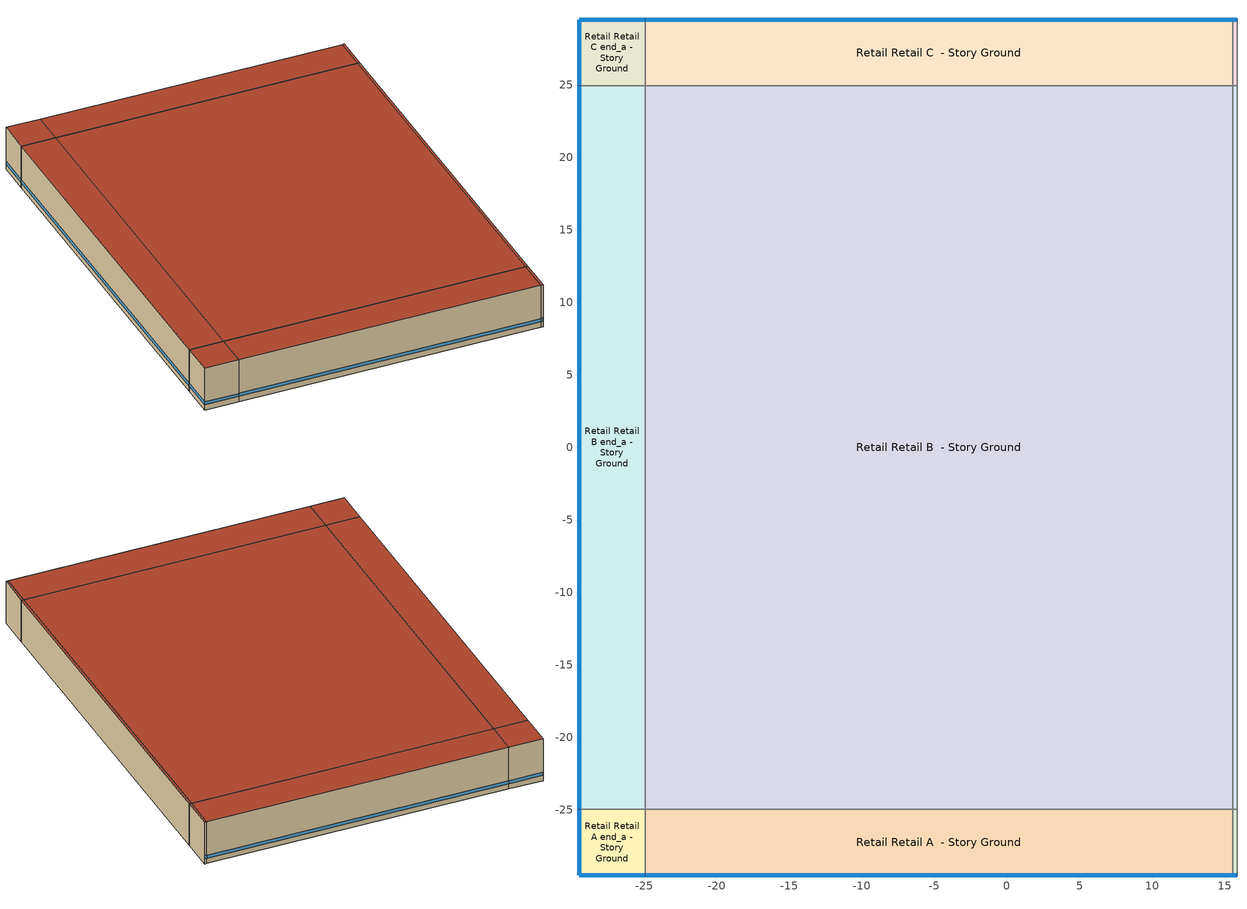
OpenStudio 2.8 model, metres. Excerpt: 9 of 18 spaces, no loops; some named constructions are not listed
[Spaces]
Retail Retail A end_a - Story Ground
 floor ground (ext-slab): -29.51,-29.51 -29.51,-24.94 -24.94,-24.94 -24.94,-29.51 z0
 wall outside (Typical Insulated Exterior Mass Wall R-6.41): -29.51,-24.94 -29.51,-29.51 -24.94,-29.51 z0:6.1
 wall to Retail Retail B end_a - Story Ground: -24.94,-24.94 -29.51,-24.94 z0:6.1
 wall to Retail Retail A  - Story Ground: -24.94,-29.51 -24.94,-24.94 z0:6.1
 window (U 0.62 SHGC 0.41 Simple Glazing Window U-0.62 SHGC 0.41): -29.51,-24.97 -29.51,-29.49 / -29.49,-29.51 -24.97,-29.51 z0.76:1.19
 roof outside (Typical IEAD Roof R-13.89): -24.94,-29.51 -24.94,-24.94 -29.51,-24.94 -29.51,-29.51 z6.1
Retail Retail B end_a - Story Ground
 floor ground (ext-slab): -29.51,-24.94 -29.51,24.94 -24.94,24.94 -24.94,-24.94 z0
 wall outside (Typical Insulated Exterior Mass Wall R-6.41): -29.51,24.94 -29.51,-24.94 z0:6.1
 wall to Retail Retail C end_a - Story Ground: -24.94,24.94 -29.51,24.94 z0:6.1
 wall to Retail Retail B  - Story Ground: -24.94,-24.94 -24.94,24.94 z0:6.1
 window (U 0.62 SHGC 0.41 Simple Glazing Window U-0.62 SHGC 0.41): -29.51,24.91 -29.51,-24.91 z0.76:1.19
 roof outside (Typical IEAD Roof R-13.89): -24.94,-24.94 -24.94,24.94 -29.51,24.94 -29.51,-24.94 z6.1
Retail Retail C end_a - Story Ground
 floor ground (ext-slab): -29.51,24.94 -29.51,29.51 -24.94,29.51 -24.94,24.94 z0
 wall outside (Typical Insulated Exterior Mass Wall R-6.41): -24.94,29.51 -29.51,29.51 -29.51,24.94 z0:6.1
 wall to Retail Retail C  - Story Ground: -24.94,24.94 -24.94,29.51 z0:6.1
 window (U 0.62 SHGC 0.41 Simple Glazing Window U-0.62 SHGC 0.41): -29.51,29.49 -29.51,24.97 / -24.97,29.51 -29.49,29.51 z0.76:1.19
 roof outside (Typical IEAD Roof R-13.89): -24.94,24.94 -24.94,29.51 -29.51,29.51 -29.51,24.94 z6.1
Retail Retail A  - Story Ground
 floor ground (ext-slab): -24.94,-29.51 -24.94,-24.94 15.55,-24.94 15.55,-29.51 z0
 wall outside (Typical Insulated Exterior Mass Wall R-6.41): -24.94,-29.51 15.55,-29.51 z0:6.1
 wall to Retail Retail B  - Story Ground: 15.55,-24.94 -24.94,-24.94 z0:6.1
 wall to Retail Entry A  - Story Ground: 15.55,-29.51 15.55,-24.94 z0:6.1
 window (U 0.62 SHGC 0.41 Simple Glazing Window U-0.62 SHGC 0.41): -24.91,-29.51 15.53,-29.51 z0.76:1.19
 roof outside (Typical IEAD Roof R-13.89): 15.55,-29.51 15.55,-24.94 -24.94,-24.94 -24.94,-29.51 z6.1
Retail Retail B  - Story Ground
 floor ground (ext-slab): -24.94,-24.94 -24.94,24.94 15.55,24.94 15.55,-24.94 z0
 wall to Retail Retail C  - Story Ground: 15.55,24.94 -24.94,24.94 z0:6.1
 wall to Retail Entry B  - Story Ground: 15.55,-24.94 15.55,24.94 z0:6.1
 roof outside (Typical IEAD Roof R-13.89): 15.55,-24.94 15.55,24.94 -24.94,24.94 -24.94,-24.94 z6.1
Retail Retail C  - Story Ground
 floor ground (ext-slab): -24.94,24.94 -24.94,29.51 15.55,29.51 15.55,24.94 z0
 wall outside (Typical Insulated Exterior Mass Wall R-6.41): 15.55,29.51 -24.94,29.51 z0:6.1
 wall to Retail Entry C  - Story Ground: 15.55,24.94 15.55,29.51 z0:6.1
 window (U 0.62 SHGC 0.41 Simple Glazing Window U-0.62 SHGC 0.41): 15.53,29.51 -24.91,29.51 z0.76:1.19
 roof outside (Typical IEAD Roof R-13.89): 15.55,24.94 15.55,29.51 -24.94,29.51 -24.94,24.94 z6.1
Retail Entry A  - Story Ground
 floor ground (ext-slab): 15.55,-29.51 15.55,-24.94 15.86,-24.94 15.86,-29.51 z0
 wall outside (Typical Insulated Exterior Mass Wall R-6.41): 15.55,-29.51 15.86,-29.51 z0:6.1
 wall to Retail Entry B  - Story Ground: 15.86,-24.94 15.55,-24.94 z0:6.1
 wall to Retail Point_of_Sale A  - Story Ground: 15.86,-29.51 15.86,-24.94 z0:6.1
 window (U 0.62 SHGC 0.41 Simple Glazing Window U-0.62 SHGC 0.41): 15.58,-29.51 15.83,-29.51 z0.76:1.27
 roof outside (Typical IEAD Roof R-13.89): 15.86,-29.51 15.86,-24.94 15.55,-24.94 15.55,-29.51 z6.1
Retail Entry B  - Story Ground
 floor ground (ext-slab): 15.55,-24.94 15.55,24.94 15.86,24.94 15.86,-24.94 z0
 wall to Retail Entry C  - Story Ground: 15.86,24.94 15.55,24.94 z0:6.1
 wall to Retail Point_of_Sale B  - Story Ground: 15.86,-24.94 15.86,24.94 z0:6.1
 roof outside (Typical IEAD Roof R-13.89): 15.86,-24.94 15.86,24.94 15.55,24.94 15.55,-24.94 z6.1
Retail Entry C  - Story Ground
 floor ground (ext-slab): 15.55,24.94 15.55,29.51 15.86,29.51 15.86,24.94 z0
 wall outside (Typical Insulated Exterior Mass Wall R-6.41): 15.86,29.51 15.55,29.51 z0:6.1
 wall to Retail Point_of_Sale C  - Story Ground: 15.86,24.94 15.86,29.51 z0:6.1
 window (U 0.62 SHGC 0.41 Simple Glazing Window U-0.62 SHGC 0.41): 15.83,29.51 15.58,29.51 z0.76:1.27
 roof outside (Typical IEAD Roof R-13.89): 15.86,24.94 15.86,29.51 15.55,29.51 15.55,24.94 z6.1
[SizingPeriod:DesignDay] Barometric Pressure {Pa}=99051; Sky Clearness=0; Rain Indicator=0; Snow Indicator=0; Day of Month=21; Daylight Saving Time Indicator=0; Humidity Indicating Type=Wetbulb; Dry-Bulb Temperature Range Modifier Type=DefaultMultipliers
Name | Maximum Dry-Bulb Temperature {C} | Daily Dry-Bulb Temperature Range {deltaC} | Humidity Indicating Conditions at Maximum Dry-Bulb | Wind Speed {m/s} | Wind Direction {deg} | Month | Day Type | Solar Model Indicator | ASHRAE Taub | ASHRAE Taud
Detroit City Ann Htg 99% Condns DB 1 | -12.5 | 0 | -12.5 | 4.2 | 310 | 1 | WinterDesignDay | ASHRAEClearSky
Detroit City Ann Htg 99.6% Condns DB 1 | -14.9 | 0 | -14.9 | 4.2 | 310 | 1 | WinterDesignDay | ASHRAEClearSky
Detroit City Ann Htg Wind 99% Condns WS=>MCDB 1 | 0 | 0 | 0 | 9.3 | 310 | 1 | WinterDesignDay | ASHRAEClearSky
Detroit City April .4% Condns DB=>MCWB 1 | 27.8 | 10 | 17.6 | 5 | 240 | 4 | SummerDesignDay | ASHRAETau | 0.371 | 2.305
Detroit City April .4% Condns WB=>MCDB 1 | 25.4 | 10 | 19 | 5 | 240 | 4 | SummerDesignDay | ASHRAETau | 0.371 | 2.305
Detroit City August .4% Condns DB=>MCWB 1 | 33.8 | 9.1 | 24.6 | 5 | 240 | 8 | SummerDesignDay | ASHRAETau | 0.414 | 2.242
Detroit City August .4% Condns WB=>MCDB 1 | 32 | 9.1 | 26.2 | 5 | 240 | 8 | SummerDesignDay | ASHRAETau | 0.414 | 2.242
Detroit City December .4% Condns DB=>MCWB 1 | 15.1 | 5.8 | 12.5 | 5 | 240 | 12 | SummerDesignDay | ASHRAETau | 0.29 | 2.563
Detroit City December .4% Condns WB=>MCDB 1 | 14.4 | 5.8 | 12.8 | 5 | 240 | 12 | SummerDesignDay | ASHRAETau | 0.29 | 2.563
Detroit City February .4% Condns DB=>MCWB 1 | 13.9 | 7 | 9.8 | 5 | 240 | 2 | SummerDesignDay | ASHRAETau | 0.313 | 2.385
Detroit City February .4% Condns WB=>MCDB 1 | 12.8 | 7 | 11.1 | 5 | 240 | 2 | SummerDesignDay | ASHRAETau | 0.313 | 2.385
Detroit City January .4% Condns DB=>MCWB 1 | 13.8 | 6.4 | 11.1 | 5 | 240 | 1 | SummerDesignDay | ASHRAETau | 0.295 | 2.438
Detroit City January .4% Condns WB=>MCDB 1 | 13.1 | 6.4 | 12 | 5 | 240 | 1 | SummerDesignDay | ASHRAETau | 0.295 | 2.438
Detroit City July .4% Condns DB=>MCWB 1 | 35.1 | 9.7 | 24.4 | 5 | 240 | 7 | SummerDesignDay | ASHRAETau | 0.406 | 2.227
Detroit City July .4% Condns WB=>MCDB 1 | 32.9 | 9.7 | 26.3 | 5 | 240 | 7 | SummerDesignDay | ASHRAETau | 0.406 | 2.227
Detroit City June .4% Condns DB=>MCWB 1 | 33.8 | 10.1 | 23 | 5 | 240 | 6 | SummerDesignDay | ASHRAETau | 0.398 | 2.221
Detroit City June .4% Condns WB=>MCDB 1 | 31.8 | 10.1 | 24.5 | 5 | 240 | 6 | SummerDesignDay | ASHRAETau | 0.398 | 2.221
Detroit City March .4% Condns DB=>MCWB 1 | 23.1 | 8.8 | 15.4 | 5 | 240 | 3 | SummerDesignDay | ASHRAETau | 0.335 | 2.413
Detroit City March .4% Condns WB=>MCDB 1 | 22 | 8.8 | 16.8 | 5 | 240 | 3 | SummerDesignDay | ASHRAETau | 0.335 | 2.413
Detroit City May .4% Condns DB=>MCWB 1 | 31.5 | 10.4 | 20.4 | 5 | 240 | 5 | SummerDesignDay | ASHRAETau | 0.381 | 2.247
Detroit City May .4% Condns WB=>MCDB 1 | 28.3 | 10.4 | 23.1 | 5 | 240 | 5 | SummerDesignDay | ASHRAETau | 0.381 | 2.247
Detroit City November .4% Condns DB=>MCWB 1 | 20.1 | 6.9 | 14 | 5 | 240 | 11 | SummerDesignDay | ASHRAETau | 0.318 | 2.569
Detroit City November .4% Condns WB=>MCDB 1 | 18 | 6.9 | 15.5 | 5 | 240 | 11 | SummerDesignDay | ASHRAETau | 0.318 | 2.569
Detroit City October .4% Condns DB=>MCWB 1 | 27.3 | 8.7 | 19.7 | 5 | 240 | 10 | SummerDesignDay | ASHRAETau | 0.343 | 2.484
Detroit City October .4% Condns WB=>MCDB 1 | 25.5 | 8.7 | 20.6 | 5 | 240 | 10 | SummerDesignDay | ASHRAETau | 0.343 | 2.484
Detroit City September .4% Condns DB=>MCWB 1 | 31.3 | 9.5 | 21.1 | 5 | 240 | 9 | SummerDesignDay | ASHRAETau | 0.388 | 2.334
Detroit City September .4% Condns WB=>MCDB 1 | 28.2 | 9.5 | 23.4 | 5 | 240 | 9 | SummerDesignDay | ASHRAETau | 0.388 | 2.334
[Schedule:Ruleset]
Name | Default Day Schedule | Summer Design Day Schedule | Winter Design Day Schedule
Clothing Schedule | Clothing Schedule Default Winter Clothes
RetailStandalone BLDG_LIGHT_SCH | RetailStandalone BLDG_LIGHT_SCH Default | RetailStandalone BLDG_LIGHT_SCH Summer Design Day | RetailStandalone BLDG_LIGHT_SCH Winter Design Day
RetailStandalone BLDG_EQUIP_SCH | RetailStandalone BLDG_EQUIP_SCH Default | RetailStandalone BLDG_EQUIP_SCH Summer Design Day | RetailStandalone BLDG_EQUIP_SCH Winter Design Day
RetailStandalone INFIL_SCH_PNNL | RetailStandalone INFIL_SCH_PNNL Default | RetailStandalone INFIL_SCH_PNNL Summer Design Day | RetailStandalone INFIL_SCH_PNNL Winter Design Day
RetailStandalone BLDG_LIGHT_ENTRY_SCH | RetailStandalone BLDG_LIGHT_ENTRY_SCH Default | RetailStandalone BLDG_LIGHT_ENTRY_SCH Summer Design Day | RetailStandalone BLDG_LIGHT_ENTRY_SCH Winter Design Day
RetailStandalone BLDG_LIGHT_BACK_SCH | RetailStandalone BLDG_LIGHT_BACK_SCH Default | RetailStandalone BLDG_LIGHT_BACK_SCH Summer Design Day | RetailStandalone BLDG_LIGHT_BACK_SCH Winter Design Day
[Schedule:Day]
Clothing Schedule Default Winter Clothes; RetailStandalone BLDG_LIGHT_SCH Summer Design Day; RetailStandalone BLDG_EQUIP_SCH Summer Design Day; RetailStandalone BLDG_LIGHT_ENTRY_SCH Summer Design Day; RetailStandalone BLDG_LIGHT_BACK_SCH Summer Design Day: 24, 0, 1
Clothing Schedule Summer Clothes: 24, 0, 0.5
Air Velocity Schedule Default: 24, 0, 0.2
Work Efficiency Schedule Default; RetailStandalone BLDG_LIGHT_SCH Winter Design Day; RetailStandalone BLDG_EQUIP_SCH Winter Design Day; RetailStandalone BLDG_LIGHT_ENTRY_SCH Winter Design Day; RetailStandalone BLDG_LIGHT_BACK_SCH Winter Design Day: 24, 0, 0
RetailStandalone BLDG_OCC_SCH_2010 Sat Day; autogen Schedule Rule 2 2_day_sch: Yes, 6, 30, 0, 6, 45, 0.025, 7, 0, 0.05, 7, 15, 0.075, 7, 30, 0.1, 7, 45, 0.125, 8, 0, 0.15, 8, 15, 0.175, 8, 30, 0.2, 8, 45, 0.275, 9, 0, 0.35, 9, 15, 0.425, 9, 30, 0.5, 9, 45, 0.525, 10, 0, 0.55, 10, 15, 0.575, 10, 30, 0.6, 10, 45, 0.65, 11, 0, 0.7, 11, 15, 0.75, 11, 30, 0.8, 16, 30, 0.8, 16, 45, 0.75, 17, 0, 0.7, 17, 15, 0.65, 17, 30, 0.6, 17, 45, 0.5, 18, 0, 0.4, 18, 15, 0.3, 18, 30, 0.2, 20, 30, 0.2, 20, 45, 0.175, 21, 0, 0.15, 21, 15, 0.125, 21, 30, 0.1, 21, 45, 0.075, 22, 0, 0.05, 22, 15, 0.025, 22, 30, 0, 24, 0, 0
RetailStandalone BLDG_LIGHT_SCH Default; RetailStandalone BLDG_LIGHT_ENTRY_SCH Default; RetailStandalone BLDG_LIGHT_BACK_SCH Default: Yes, 0, 15, 0.05, 2, 45, 0.05, 3, 0, 0.0875, 3, 15, 0.125, 3, 30, 0.1625, 3, 45, 0.2, 4, 0, 0.25, 4, 15, 0.3, 4, 30, 0.35, 4, 45, 0.4, 5, 0, 0.525, 5, 15, 0.65, 5, 30, 0.775, 5, 45, 0.9, 15, 30, 0.9, 15, 45, 0.882609, 16, 0, 0.865217, 16, 15, 0.847826, 16, 30, 0.830435, 16, 45, 0.813043, 17, 0, 0.795652, 17, 15, 0.778261, 17, 30, 0.76087, 17, 45, 0.743478, 18, 0, 0.726087, 18, 15, 0.708696, 18, 30, 0.691304, 18, 45, 0.673913, 19, 0, 0.656522, 19, 15, 0.63913, 19, 30, 0.621739, 19, 45, 0.604348, 20, 0, 0.586957, 20, 15, 0.569565, 20, 30, 0.552174, 20, 45, 0.534783, 21, 0, 0.517391, 21, 15, 0.5, 22, 15, 0.5, 22, 30, 0.425, 22, 45, 0.35, 23, 0, 0.275, 23, 15, 0.2, 23, 30, 0.1625, 23, 45, 0.125, 24, 0, 0.0875
RetailStandalone BLDG_LIGHT_SCH Sat Day; RetailStandalone BLDG_LIGHT_ENTRY_SCH Sat Day; RetailStandalone BLDG_LIGHT_BACK_SCH Sat Day; autogen Schedule Rule 12 2_day_sch; autogen Schedule Rule 10 2_day_sch; autogen Schedule Rule 4 2_day_sch: Yes, 6, 30, 0.05, 6, 45, 0.0625, 7, 0, 0.075, 7, 15, 0.0875, 7, 30, 0.1, 7, 45, 0.15, 8, 0, 0.2, 8, 15, 0.25, 8, 30, 0.3, 8, 45, 0.375, 9, 0, 0.45, 9, 15, 0.525, 9, 30, 0.6, 9, 45, 0.675, 10, 0, 0.75, 10, 15, 0.825, 10, 30, 0.9, 17, 30, 0.9, 17, 45, 0.8, 18, 0, 0.7, 18, 15, 0.6, 18, 30, 0.5, 18, 45, 0.45, 19, 0, 0.4, 19, 15, 0.35, 19, 30, 0.3, 20, 30, 0.3, 20, 45, 0.25, 21, 0, 0.2, 21, 15, 0.15, 21, 30, 0.1, 21, 45, 0.0875, 22, 0, 0.075, 22, 15, 0.0625, 22, 30, 0.05, 24, 0, 0.05
RetailStandalone BLDG_EQUIP_SCH Default: Yes, 2, 45, 0.2, 3, 0, 0.25, 3, 15, 0.3, 3, 30, 0.35, 3, 45, 0.4, 4, 0, 0.45, 4, 15, 0.5, 4, 30, 0.55, 4, 45, 0.6, 5, 0, 0.675, 5, 15, 0.75, 5, 30, 0.825, 5, 45, 0.9, 17, 0, 0.9, 17, 15, 0.889474, 17, 30, 0.878947, 17, 45, 0.868421, 18, 0, 0.857895, 18, 15, 0.847368, 18, 30, 0.836842, 18, 45, 0.826316, 19, 0, 0.815789, 19, 15, 0.805263, 19, 30, 0.794737, 19, 45, 0.784211, 20, 0, 0.773684, 20, 15, 0.763158, 20, 30, 0.752632, 20, 45, 0.742105, 21, 0, 0.731579, 21, 15, 0.721053, 21, 30, 0.710526, 21, 45, 0.7, 22, 0, 0.6375, 22, 15, 0.575, 22, 30, 0.5125, 22, 45, 0.45, 23, 0, 0.3875, 23, 15, 0.325, 23, 30, 0.2625, 23, 45, 0.2, 24, 0, 0.2
RetailStandalone BLDG_EQUIP_SCH Sat Day; autogen Schedule Rule 6 2_day_sch: Yes, 6, 30, 0.15, 6, 45, 0.1875, 7, 0, 0.225, 7, 15, 0.2625, 7, 30, 0.3, 7, 45, 0.35, 8, 0, 0.4, 8, 15, 0.45, 8, 30, 0.5, 8, 45, 0.575, 9, 0, 0.65, 9, 15, 0.725, 9, 30, 0.8, 9, 45, 0.825, 10, 0, 0.85, 10, 15, 0.875, 10, 30, 0.9, 17, 30, 0.9, 17, 45, 0.85, 18, 0, 0.8, 18, 15, 0.75, 18, 30, 0.7, 18, 45, 0.65, 19, 0, 0.6, 19, 15, 0.55, 19, 30, 0.5, 20, 30, 0.5, 20, 45, 0.45, 21, 0, 0.4, 21, 15, 0.35, 21, 30, 0.3, 21, 45, 0.2625, 22, 0, 0.225, 22, 15, 0.1875, 22, 30, 0.15, 24, 0, 0.15
RetailStandalone INFIL_SCH_PNNL Default: 8, 0, 1, 19, 0, 0.25, 24, 0, 1
RetailStandalone INFIL_SCH_PNNL Summer Design Day; RetailStandalone INFIL_SCH_PNNL SmrDsn|Wkdy Day: 6, 0, 1, 21, 0, 0.25, 24, 0, 1
RetailStandalone INFIL_SCH_PNNL Winter Design Day; RetailStandalone INFIL_SCH_PNNL WntrDsn|Sat Day: 6, 0, 1, 22, 0, 0.25, 24, 0, 1
RetailStandalone HTGSETP_SCH_NO_OPTIMUM Sat Day; autogen Schedule Rule 14 2_day_sch: Yes, 5, 0, 15.56, 22, 0, 21.11, 24, 0, 15.56
Building Hours of Operation NonResidential Saturday; Building Hours of Operation NonResidential Sunday: 5, 45, 0, 22, 0, 1, 24, 0, 0
RetailStandalone BLDG_LIGHT_SCH Default 1; RetailStandalone BLDG_LIGHT_ENTRY_SCH Default 1; RetailStandalone BLDG_LIGHT_BACK_SCH Default 1: Yes, 4, 15, 0.05, 4, 30, 0.0625, 4, 45, 0.075, 5, 0, 0.0875, 5, 15, 0.1, 5, 30, 0.175, 5, 45, 0.25, 6, 0, 0.325, 6, 15, 0.4, 6, 45, 0.4, 7, 0, 0.408163, 7, 15, 0.416327, 7, 30, 0.42449, 7, 45, 0.432653, 8, 0, 0.440816, 8, 15, 0.44898, 8, 30, 0.457143, 8, 45, 0.465306, 9, 0, 0.473469, 9, 15, 0.481633, 9, 30, 0.489796, 9, 45, 0.497959, 10, 0, 0.506122, 10, 15, 0.514286, 10, 30, 0.522449, 10, 45, 0.530612, 11, 0, 0.538776, 11, 15, 0.546939, 11, 30, 0.555102, 11, 45, 0.563265, 12, 0, 0.571429, 12, 15, 0.579592, 12, 30, 0.587755, 12, 45, 0.595918, 12, 52, 0.6, 20, 30, 0.6, 20, 45, 0.55, 21, 0, 0.5, 21, 15, 0.45, 21, 30, 0.4, 21, 45, 0.35, 22, 0, 0.3, 22, 15, 0.25, 22, 30, 0.2, 22, 45, 0.1625, 23, 0, 0.125, 23, 15, 0.0875, 23, 30, 0.05, 24, 0, 0.05
RetailStandalone BLDG_EQUIP_SCH Default 1: Yes, 4, 15, 0.15, 4, 30, 0.1875, 4, 45, 0.225, 5, 0, 0.2625, 5, 15, 0.3, 5, 30, 0.375, 5, 45, 0.45, 6, 0, 0.525, 6, 15, 0.6, 6, 45, 0.6, 7, 0, 0.608163, 7, 15, 0.616327, 7, 30, 0.62449, 7, 45, 0.632653, 8, 0, 0.640816, 8, 15, 0.64898, 8, 30, 0.657143, 8, 45, 0.665306, 9, 0, 0.673469, 9, 15, 0.681633, 9, 30, 0.689796, 9, 45, 0.697959, 10, 0, 0.706122, 10, 15, 0.714286, 10, 30, 0.722449, 10, 45, 0.730612, 11, 0, 0.738776, 11, 15, 0.746939, 11, 30, 0.755102, 11, 45, 0.763265, 12, 0, 0.771429, 12, 15, 0.779592, 12, 30, 0.787755, 12, 45, 0.795918, 12, 52, 0.8, 20, 30, 0.8, 20, 45, 0.75, 21, 0, 0.7, 21, 15, 0.65, 21, 30, 0.6, 21, 45, 0.55, 22, 0, 0.5, 22, 15, 0.45, 22, 30, 0.4, 22, 45, 0.3375, 23, 0, 0.275, 23, 15, 0.2125, 23, 30, 0.15, 24, 0, 0.15
RetailStandalone BLDG_OCC_SCH_2010 Default 1: Yes, 4, 15, 0, 4, 30, 0.025, 4, 45, 0.05, 5, 0, 0.075, 5, 15, 0.1, 5, 30, 0.125, 5, 45, 0.15, 6, 0, 0.175, 6, 15, 0.2, 6, 45, 0.2, 7, 0, 0.208163, 7, 15, 0.216327, 7, 30, 0.22449, 7, 45, 0.232653, 8, 0, 0.240816, 8, 15, 0.24898, 8, 30, 0.257143, 8, 45, 0.265306, 9, 0, 0.273469, 9, 15, 0.281633, 9, 30, 0.289796, 9, 45, 0.297959, 10, 0, 0.306122, 10, 15, 0.314286, 10, 30, 0.322449, 10, 45, 0.330612, 11, 0, 0.338776, 11, 15, 0.346939, 11, 30, 0.355102, 11, 45, 0.363265, 12, 0, 0.371429, 12, 15, 0.379592, 12, 30, 0.387755, 12, 45, 0.395918, 12, 52, 0.4, 20, 30, 0.4, 20, 45, 0.35, 21, 0, 0.3, 21, 15, 0.25, 21, 30, 0.2, 21, 45, 0.175, 22, 0, 0.15, 22, 15, 0.125, 22, 30, 0.1, 22, 45, 0.075, 23, 0, 0.05, 23, 15, 0.025, 23, 30, 0, 24, 0, 0
RetailStandalone HTGSETP_SCH_NO_OPTIMUM Default 1: Yes, 2, 45, 15.56, 23, 0, 21.11, 24, 0, 15.56
RetailStandalone CLGSETP_SCH_NO_SETBACK Default 1: Yes, 4, 0, 23.89, 24, 0, 23.89
autogen RetailStandalone ACTIVITY_SCH 0_day_sch; autogen RetailStandalone ACTIVITY_SCH 1_day_sch: Yes, 24, 0, 120
autogen RetailStandalone CLGSETP_SCH_NO_SETBACK 1_day_sch: Yes, 24, 0, 23.89
autogen RetailStandalone FRONT_ENTRY_COOLING 0_day_sch; autogen RetailStandalone FRONT_ENTRY_COOLING 1_day_sch: Yes, 24, 0, 100
[Schedule:Rule]
Name | Schedule Ruleset | Rule Order | Day Schedule | Date Specification Type | Start Month | Start Day | End Month | End Day | Apply Saturday | Apply Monday | Apply Tuesday | Apply Wednesday | Apply Thursday | Apply Friday | Apply Sunday | Specific Month 1 | Specific Day 1
Schedule Rule 1 | Clothing Schedule | 0 | Clothing Schedule Summer Clothes | DateRange | 5 | 1 | 9 | 30
Schedule Rule 4 | RetailStandalone BLDG_LIGHT_SCH | 1 | RetailStandalone BLDG_LIGHT_SCH Sat Day | DateRange | 1 | 1 | 12 | 31 | Yes
Schedule Rule 6 | RetailStandalone BLDG_EQUIP_SCH | 1 | RetailStandalone BLDG_EQUIP_SCH Sat Day | DateRange | 1 | 1 | 12 | 31 | Yes
Schedule Rule 8 | RetailStandalone INFIL_SCH_PNNL | 1 | RetailStandalone INFIL_SCH_PNNL SmrDsn|Wkdy Day | DateRange | 1 | 1 | 12 | 31 |  | Yes | Yes | Yes | Yes | Yes
Schedule Rule 9 | RetailStandalone INFIL_SCH_PNNL | 0 | RetailStandalone INFIL_SCH_PNNL WntrDsn|Sat Day | DateRange | 1 | 1 | 12 | 31 | Yes
Schedule Rule 10 | RetailStandalone BLDG_LIGHT_ENTRY_SCH | 1 | RetailStandalone BLDG_LIGHT_ENTRY_SCH Sat Day | DateRange | 1 | 1 | 12 | 31 | Yes
Schedule Rule 12 | RetailStandalone BLDG_LIGHT_BACK_SCH | 1 | RetailStandalone BLDG_LIGHT_BACK_SCH Sat Day | DateRange | 1 | 1 | 12 | 31 | Yes
Schedule Rule 17 | RetailStandalone BLDG_LIGHT_SCH | 0 | RetailStandalone BLDG_LIGHT_SCH Default 1 |  |  |  |  |  |  |  |  |  |  |  | Yes
Schedule Rule 5 | RetailStandalone BLDG_EQUIP_SCH | 0 | RetailStandalone BLDG_EQUIP_SCH Default 1 |  |  |  |  |  |  |  |  |  |  |  | Yes
Schedule Rule 3 | RetailStandalone BLDG_LIGHT_ENTRY_SCH | 0 | RetailStandalone BLDG_LIGHT_ENTRY_SCH Default 1 |  |  |  |  |  |  |  |  |  |  |  | Yes
Schedule Rule 11 | RetailStandalone BLDG_LIGHT_BACK_SCH | 0 | RetailStandalone BLDG_LIGHT_BACK_SCH Default 1 |  |  |  |  |  |  |  |  |  |  |  | Yes
autogen Schedule Rule 6 2 | RetailStandalone BLDG_EQUIP_SCH | 2 | autogen Schedule Rule 6 2_day_sch | SpecificDates |  |  |  |  | Yes | Yes | Yes | Yes | Yes | Yes | Yes | 12 | 31
autogen Schedule Rule 12 2 | RetailStandalone BLDG_LIGHT_BACK_SCH | 2 | autogen Schedule Rule 12 2_day_sch | SpecificDates |  |  |  |  | Yes | Yes | Yes | Yes | Yes | Yes | Yes | 12 | 31
autogen Schedule Rule 10 2 | RetailStandalone BLDG_LIGHT_ENTRY_SCH | 2 | autogen Schedule Rule 10 2_day_sch | SpecificDates |  |  |  |  | Yes | Yes | Yes | Yes | Yes | Yes | Yes | 12 | 31
autogen Schedule Rule 4 2 | RetailStandalone BLDG_LIGHT_SCH | 2 | autogen Schedule Rule 4 2_day_sch | SpecificDates |  |  |  |  | Yes | Yes | Yes | Yes | Yes | Yes | Yes | 12 | 31
